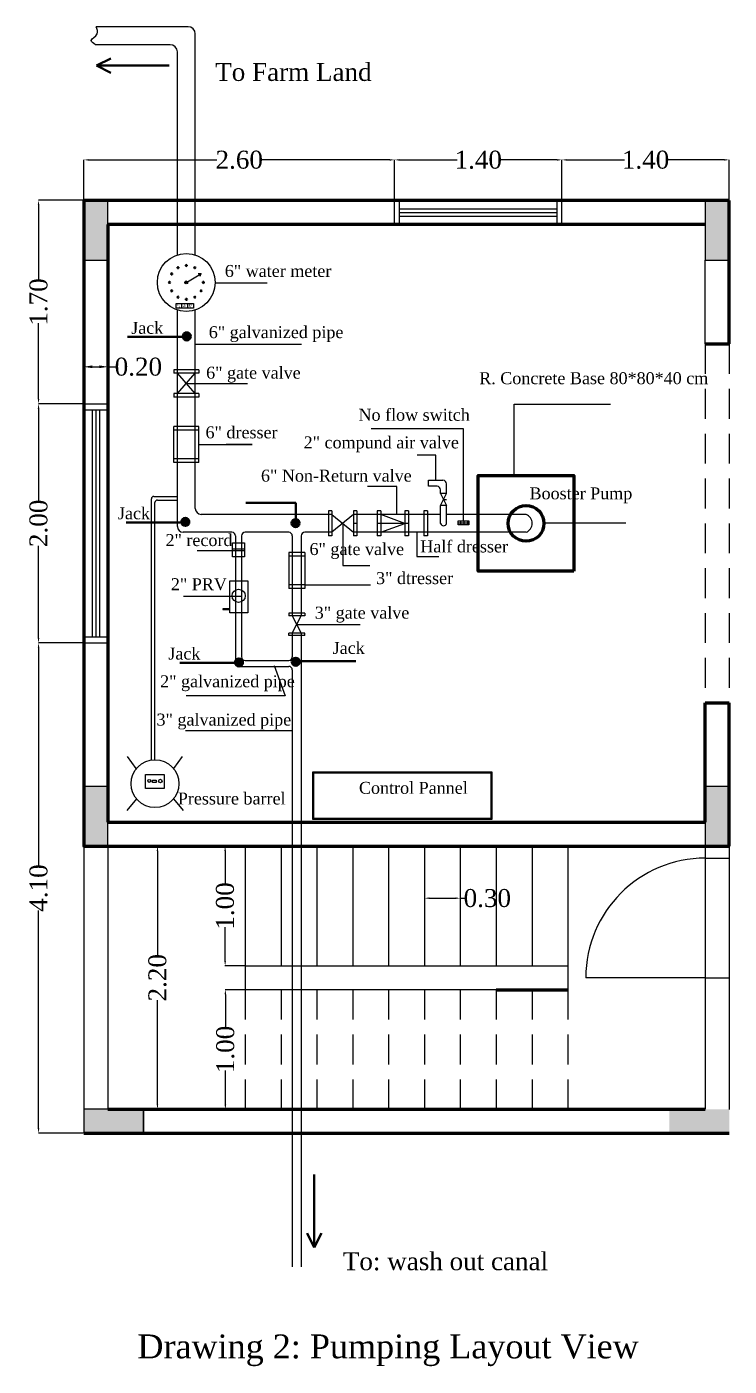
# Model space of a CAD drawing. Extents: x 159757 to 319554, y 183473 to 366995.
# Drawn here: x 159761.85 to 159767.73, y 183472.74 to 183483.94 of the extents above; entities that cross this region are included whole.
import ezdxf

# ---------------------------------------------------------------- set-up
doc = ezdxf.new("R2010")
doc.units = 0
doc.header["$MEASUREMENT"] = 0
doc.header["$PDSIZE"] = 2
doc.linetypes.add('HIDDEN', pattern=[0.375, 0.25, -0.125])
doc.layers.add('DIM6', color=180, linetype='Continuous')
doc.layers.add('LINE-NUSS', color=255, linetype='Continuous', lineweight=70)
doc.styles.add('ATT', font='TXT')
doc.styles.get("Standard").update_dxf_attribs({"font": 'times.ttf', "height": 0.15})
doc.styles.add('style13', font='times.ttf', dxfattribs={"height": 0.06})
doc.dimstyles.new('Copy of dss', dxfattribs={"dimtxt": 0.18, "dimasz": 0.07, "dimexe": 0.18, "dimexo": 0.0625, "dimgap": 0.09, "dimtad": 0, "dimtoh": 1, "dimrnd": 0.05, "dimzin": 0, "dimdsep": 46, "dimtxsty": 'ATT', "dimcen": 0.09, "dimse1": 1, "dimse2": 1, "dimclrd": 8, "dimclrt": 2, "dimadec": 0, "dimazin": 0, "dimtfac": 1, "dimtofl": 0, "dimtmove": 0, "dimatfit": 3, "dimfxl": 0.18, "dimtolj": 1, "dimtzin": 0, "dimarcsym": 0})

# ---------------------------------------------------------------- blocks, each defined once
blk = doc.blocks.new('*D76')
at = {"layer": 'DEFPOINTS', "color": 0, "linetype": 'Continuous', "transparency": 16777216}
for p in [(159762.329, 183481.145), (159762.529, 183481.145), (159762.529, 183481.099)]:
    blk.add_point(p, dxfattribs=at)
at = {"layer": 'DIM6', "color": 0, "linetype": 'Continuous', "lineweight": -2, "transparency": 16777216}
for p, q in [((159762.329, 183481.143), (159762.329, 183481.098)), ((159762.529, 183481.143), (159762.529, 183481.098))]:
    blk.add_line(p, q, dxfattribs=at)
at = {"layer": 'DIM6', "color": 7, "linetype": 'Continuous', "lineweight": -2, "transparency": 16777216}
for p, q in [((159762.399, 183481.099), (159762.459, 183481.099)), ((159762.529, 183481.099), (159762.599, 183481.099))]:
    blk.add_line(p, q, dxfattribs=at)
at = {"layer": 'DIM6', "color": 7, "linetype": 'Continuous', "transparency": 16777216}
for points in [[(159762.399, 183481.111), (159762.399, 183481.088), (159762.329, 183481.099)], [(159762.459, 183481.111), (159762.459, 183481.088), (159762.529, 183481.099)]]:
    blk.add_solid(points, dxfattribs=at)
at = {"layer": 'DIM6', "color": 7, "linetype": 'Continuous', "transparency": 16777216, "insert": (159762.785, 183481.099), "char_height": 0.15, "attachment_point": 5}
blk.add_mtext('\\A1;0.20', dxfattribs=at)
blk = doc.blocks.new('*D112')
at = {"layer": 'DEFPOINTS', "color": 0, "linetype": 'Continuous', "transparency": 16777216}
for p in [(159765.179, 183476.655), (159765.479, 183476.655), (159765.479, 183476.655)]:
    blk.add_point(p, dxfattribs=at)
at = {"layer": 'DIM6', "color": 0, "linetype": 'Continuous', "lineweight": -2, "transparency": 16777216}
for p, q in [((159765.179, 183476.657), (159765.179, 183476.657)), ((159765.479, 183476.657), (159765.479, 183476.657))]:
    blk.add_line(p, q, dxfattribs=at)
at = {"layer": 'DIM6', "color": 7, "linetype": 'Continuous', "lineweight": -2, "transparency": 16777216}
for p, q in [((159765.219, 183476.655), (159765.439, 183476.655)), ((159765.479, 183476.655), (159765.519, 183476.655))]:
    blk.add_line(p, q, dxfattribs=at)
at = {"layer": 'DIM6', "color": 7, "linetype": 'Continuous', "transparency": 16777216}
for points in [[(159765.219, 183476.662), (159765.219, 183476.649), (159765.179, 183476.655)], [(159765.439, 183476.662), (159765.439, 183476.649), (159765.479, 183476.655)]]:
    blk.add_solid(points, dxfattribs=at)
at = {"layer": 'DIM6', "color": 7, "linetype": 'Continuous', "transparency": 16777216, "insert": (159765.705, 183476.655), "char_height": 0.15, "attachment_point": 5}
blk.add_mtext('\\A1;0.30', dxfattribs=at)
blk = doc.blocks.new('*D113')
at = {"layer": 'DEFPOINTS', "color": 0, "linetype": 'Continuous', "transparency": 16777216}
for p in [(159763.511, 183477.09), (159763.679, 183477.09), (159763.679, 183476.09)]:
    blk.add_point(p, dxfattribs=at)
at = {"layer": 'DIM6', "color": 0, "linetype": 'Continuous', "lineweight": -2, "transparency": 16777216}
for p, q in [((159763.677, 183477.09), (159763.509, 183477.09)), ((159763.677, 183476.09), (159763.509, 183476.09))]:
    blk.add_line(p, q, dxfattribs=at)
at = {"layer": 'DIM6', "color": 7, "linetype": 'Continuous', "lineweight": -2, "transparency": 16777216}
for p, q in [((159763.511, 183477.05), (159763.511, 183476.766)), ((159763.511, 183476.13), (159763.511, 183476.413))]:
    blk.add_line(p, q, dxfattribs=at)
at = {"layer": 'DIM6', "color": 7, "linetype": 'Continuous', "transparency": 16777216}
for points in [[(159763.504, 183477.05), (159763.518, 183477.05), (159763.511, 183477.09)], [(159763.504, 183476.13), (159763.518, 183476.13), (159763.511, 183476.09)]]:
    blk.add_solid(points, dxfattribs=at)
at = {"layer": 'DIM6', "color": 7, "linetype": 'Continuous', "transparency": 16777216, "insert": (159763.511, 183476.59), "char_height": 0.15, "attachment_point": 5, "rotation": 90}
blk.add_mtext('\\A1;1.00', dxfattribs=at)
blk = doc.blocks.new('*D114')
at = {"layer": 'DEFPOINTS', "color": 0, "linetype": 'Continuous', "transparency": 16777216}
for p in [(159762.842, 183477.09), (159762.842, 183474.89), (159762.945, 183474.89)]:
    blk.add_point(p, dxfattribs=at)
at = {"layer": 'DIM6', "color": 0, "linetype": 'Continuous', "lineweight": -2, "transparency": 16777216}
for p, q in [((159762.844, 183477.09), (159762.946, 183477.09)), ((159762.844, 183474.89), (159762.946, 183474.89))]:
    blk.add_line(p, q, dxfattribs=at)
at = {"layer": 'DIM6', "color": 7, "linetype": 'Continuous', "lineweight": -2, "transparency": 16777216}
for p, q in [((159762.945, 183477.05), (159762.945, 183476.177)), ((159762.945, 183474.93), (159762.945, 183475.802))]:
    blk.add_line(p, q, dxfattribs=at)
at = {"layer": 'DIM6', "color": 7, "linetype": 'Continuous', "transparency": 16777216}
for points in [[(159762.938, 183477.05), (159762.951, 183477.05), (159762.945, 183477.09)], [(159762.938, 183474.93), (159762.951, 183474.93), (159762.945, 183474.89)]]:
    blk.add_solid(points, dxfattribs=at)
at = {"layer": 'DIM6', "color": 7, "linetype": 'Continuous', "transparency": 16777216, "insert": (159762.945, 183475.99), "char_height": 0.15, "attachment_point": 5, "rotation": 90}
blk.add_mtext('\\A1;2.20', dxfattribs=at)
blk = doc.blocks.new('*D115')
at = {"layer": 'DEFPOINTS', "color": 0, "linetype": 'Continuous', "transparency": 16777216}
for p in [(159763.513, 183475.89), (159763.679, 183475.89), (159763.679, 183474.89)]:
    blk.add_point(p, dxfattribs=at)
at = {"layer": 'DIM6', "color": 0, "linetype": 'Continuous', "lineweight": -2, "transparency": 16777216}
for p, q in [((159763.677, 183475.89), (159763.511, 183475.89)), ((159763.677, 183474.89), (159763.511, 183474.89))]:
    blk.add_line(p, q, dxfattribs=at)
at = {"layer": 'DIM6', "color": 7, "linetype": 'Continuous', "lineweight": -2, "transparency": 16777216}
for p, q in [((159763.513, 183475.85), (159763.513, 183475.566)), ((159763.513, 183474.93), (159763.513, 183475.213))]:
    blk.add_line(p, q, dxfattribs=at)
at = {"layer": 'DIM6', "color": 7, "linetype": 'Continuous', "transparency": 16777216}
for points in [[(159763.506, 183475.85), (159763.52, 183475.85), (159763.513, 183475.89)], [(159763.506, 183474.93), (159763.52, 183474.93), (159763.513, 183474.89)]]:
    blk.add_solid(points, dxfattribs=at)
at = {"layer": 'DIM6', "color": 7, "linetype": 'Continuous', "transparency": 16777216, "insert": (159763.513, 183475.39), "char_height": 0.15, "attachment_point": 5, "rotation": 90}
blk.add_mtext('\\A1;1.00', dxfattribs=at)
blk = doc.blocks.new('*D143')
at = {"layer": 'DEFPOINTS', "color": 0, "linetype": 'Continuous', "transparency": 16777216}
for p in [(159762.329, 183482.492), (159761.95, 183480.79), (159762.329, 183480.79)]:
    blk.add_point(p, dxfattribs=at)
at = {"layer": 'DIM6', "color": 0, "linetype": 'Continuous', "lineweight": -2, "transparency": 16777216}
for p, q in [((159762.327, 183482.492), (159761.948, 183482.492)), ((159762.327, 183480.79), (159761.948, 183480.79))]:
    blk.add_line(p, q, dxfattribs=at)
at = {"layer": 'DIM6', "color": 7, "linetype": 'Continuous', "lineweight": -2, "transparency": 16777216}
for p, q in [((159761.95, 183482.452), (159761.95, 183481.817)), ((159761.95, 183480.83), (159761.95, 183481.464))]:
    blk.add_line(p, q, dxfattribs=at)
at = {"layer": 'DIM6', "color": 7, "linetype": 'Continuous', "transparency": 16777216}
for points in [[(159761.943, 183482.452), (159761.956, 183482.452), (159761.95, 183482.492)], [(159761.943, 183480.83), (159761.956, 183480.83), (159761.95, 183480.79)]]:
    blk.add_solid(points, dxfattribs=at)
at = {"layer": 'DIM6', "color": 7, "linetype": 'Continuous', "transparency": 16777216, "insert": (159761.95, 183481.641), "char_height": 0.15, "attachment_point": 5, "rotation": 90}
blk.add_mtext('\\A1;1.70', dxfattribs=at)
blk = doc.blocks.new('*D144')
at = {"layer": 'DEFPOINTS', "color": 0, "linetype": 'Continuous', "transparency": 16777216}
for p in [(159762.327, 183480.79), (159761.95, 183478.79), (159762.327, 183478.79)]:
    blk.add_point(p, dxfattribs=at)
at = {"layer": 'DIM6', "color": 0, "linetype": 'Continuous', "lineweight": -2, "transparency": 16777216}
for p, q in [((159762.325, 183480.79), (159761.948, 183480.79)), ((159762.325, 183478.79), (159761.948, 183478.79))]:
    blk.add_line(p, q, dxfattribs=at)
at = {"layer": 'DIM6', "color": 7, "linetype": 'Continuous', "lineweight": -2, "transparency": 16777216}
for p, q in [((159761.95, 183480.75), (159761.95, 183479.977)), ((159761.95, 183478.83), (159761.95, 183479.602))]:
    blk.add_line(p, q, dxfattribs=at)
at = {"layer": 'DIM6', "color": 7, "linetype": 'Continuous', "transparency": 16777216}
for points in [[(159761.943, 183480.75), (159761.956, 183480.75), (159761.95, 183480.79)], [(159761.943, 183478.83), (159761.956, 183478.83), (159761.95, 183478.79)]]:
    blk.add_solid(points, dxfattribs=at)
at = {"layer": 'DIM6', "color": 7, "linetype": 'Continuous', "transparency": 16777216, "insert": (159761.95, 183479.79), "char_height": 0.15, "attachment_point": 5, "rotation": 90}
blk.add_mtext('\\A1;2.00', dxfattribs=at)
blk = doc.blocks.new('*D145')
at = {"layer": 'DEFPOINTS', "color": 0, "linetype": 'Continuous', "transparency": 16777216}
for p in [(159762.325, 183478.79), (159761.95, 183474.69), (159762.325, 183474.69)]:
    blk.add_point(p, dxfattribs=at)
at = {"layer": 'DIM6', "color": 0, "linetype": 'Continuous', "lineweight": -2, "transparency": 16777216}
for p, q in [((159762.323, 183478.79), (159761.948, 183478.79)), ((159762.323, 183474.69), (159761.948, 183474.69))]:
    blk.add_line(p, q, dxfattribs=at)
at = {"layer": 'DIM6', "color": 7, "linetype": 'Continuous', "lineweight": -2, "transparency": 16777216}
for p, q in [((159761.95, 183478.75), (159761.95, 183476.928)), ((159761.95, 183474.73), (159761.95, 183476.551))]:
    blk.add_line(p, q, dxfattribs=at)
at = {"layer": 'DIM6', "color": 7, "linetype": 'Continuous', "transparency": 16777216}
for points in [[(159761.943, 183478.75), (159761.956, 183478.75), (159761.95, 183478.79)], [(159761.943, 183474.73), (159761.956, 183474.73), (159761.95, 183474.69)]]:
    blk.add_solid(points, dxfattribs=at)
at = {"layer": 'DIM6', "color": 7, "linetype": 'Continuous', "transparency": 16777216, "insert": (159761.95, 183476.74), "char_height": 0.15, "attachment_point": 5, "rotation": 90}
blk.add_mtext('\\A1;4.10', dxfattribs=at)
blk = doc.blocks.new('*D146')
at = {"layer": 'DEFPOINTS', "color": 0, "linetype": 'Continuous', "transparency": 16777216}
for p in [(159766.329, 183482.83), (159766.329, 183482.49), (159767.729, 183482.49)]:
    blk.add_point(p, dxfattribs=at)
at = {"layer": 'DIM6', "color": 0, "linetype": 'Continuous', "lineweight": -2, "transparency": 16777216}
for p, q in [((159766.329, 183482.492), (159766.329, 183482.831)), ((159767.729, 183482.492), (159767.729, 183482.831))]:
    blk.add_line(p, q, dxfattribs=at)
at = {"layer": 'DIM6', "color": 7, "linetype": 'Continuous', "lineweight": -2, "transparency": 16777216}
for p, q in [((159766.369, 183482.83), (159766.852, 183482.83)), ((159767.689, 183482.83), (159767.206, 183482.83))]:
    blk.add_line(p, q, dxfattribs=at)
at = {"layer": 'DIM6', "color": 7, "linetype": 'Continuous', "transparency": 16777216}
for points in [[(159766.369, 183482.836), (159766.369, 183482.823), (159766.329, 183482.83)], [(159767.689, 183482.836), (159767.689, 183482.823), (159767.729, 183482.83)]]:
    blk.add_solid(points, dxfattribs=at)
at = {"layer": 'DIM6', "color": 7, "linetype": 'Continuous', "transparency": 16777216, "insert": (159767.029, 183482.83), "char_height": 0.15, "attachment_point": 5}
blk.add_mtext('\\A1;1.40', dxfattribs=at)
blk = doc.blocks.new('*D147')
at = {"layer": 'DEFPOINTS', "color": 0, "linetype": 'Continuous', "transparency": 16777216}
for p in [(159764.929, 183482.83), (159764.929, 183482.492), (159766.329, 183482.492)]:
    blk.add_point(p, dxfattribs=at)
at = {"layer": 'DIM6', "color": 0, "linetype": 'Continuous', "lineweight": -2, "transparency": 16777216}
for p, q in [((159764.929, 183482.494), (159764.929, 183482.831)), ((159766.329, 183482.494), (159766.329, 183482.831))]:
    blk.add_line(p, q, dxfattribs=at)
at = {"layer": 'DIM6', "color": 7, "linetype": 'Continuous', "lineweight": -2, "transparency": 16777216}
for p, q in [((159764.969, 183482.83), (159765.452, 183482.83)), ((159766.289, 183482.83), (159765.806, 183482.83))]:
    blk.add_line(p, q, dxfattribs=at)
at = {"layer": 'DIM6', "color": 7, "linetype": 'Continuous', "transparency": 16777216}
for points in [[(159764.969, 183482.836), (159764.969, 183482.823), (159764.929, 183482.83)], [(159766.289, 183482.836), (159766.289, 183482.823), (159766.329, 183482.83)]]:
    blk.add_solid(points, dxfattribs=at)
at = {"layer": 'DIM6', "color": 7, "linetype": 'Continuous', "transparency": 16777216, "insert": (159765.629, 183482.83), "char_height": 0.15, "attachment_point": 5}
blk.add_mtext('\\A1;1.40', dxfattribs=at)
blk = doc.blocks.new('*D148')
at = {"layer": 'DEFPOINTS', "color": 0, "linetype": 'Continuous', "transparency": 16777216}
for p in [(159762.329, 183482.83), (159764.929, 183482.494), (159762.329, 183482.49)]:
    blk.add_point(p, dxfattribs=at)
at = {"layer": 'DIM6', "color": 0, "linetype": 'Continuous', "lineweight": -2, "transparency": 16777216}
for p, q in [((159762.329, 183482.492), (159762.329, 183482.831)), ((159764.929, 183482.496), (159764.929, 183482.831))]:
    blk.add_line(p, q, dxfattribs=at)
at = {"layer": 'DIM6', "color": 7, "linetype": 'Continuous', "lineweight": -2, "transparency": 16777216}
for p, q in [((159762.369, 183482.83), (159763.442, 183482.83)), ((159764.889, 183482.83), (159763.817, 183482.83))]:
    blk.add_line(p, q, dxfattribs=at)
at = {"layer": 'DIM6', "color": 7, "linetype": 'Continuous', "transparency": 16777216}
for points in [[(159762.369, 183482.836), (159762.369, 183482.823), (159762.329, 183482.83)], [(159764.889, 183482.836), (159764.889, 183482.823), (159764.929, 183482.83)]]:
    blk.add_solid(points, dxfattribs=at)
at = {"layer": 'DIM6', "color": 7, "linetype": 'Continuous', "transparency": 16777216, "insert": (159763.629, 183482.83), "char_height": 0.15, "attachment_point": 5}
blk.add_mtext('\\A1;2.60', dxfattribs=at)

msp = doc.modelspace()

# ---------------------------------------------------------------- hatches: boundary and pattern name
at = {"layer": 'DIM6', "linetype": 'Continuous'}
h = msp.add_hatch(color=7, dxfattribs=at)
h.dxf.hatch_style = 1
h.paths.add_polyline_path([(159767.729, 183482.49), (159767.529, 183482.49), (159767.529, 183481.99), (159767.729, 183481.99)])
h.paths.add_polyline_path([(159762.529, 183482.49), (159762.329, 183482.49), (159762.329, 183481.99), (159762.529, 183481.99)])
h.paths.add_polyline_path([(159767.729, 183477.59), (159767.529, 183477.59), (159767.529, 183477.09), (159767.729, 183477.09)])
h.paths.add_polyline_path([(159762.529, 183477.59), (159762.329, 183477.59), (159762.329, 183477.09), (159762.529, 183477.09)])
h = msp.add_hatch(color=7, dxfattribs=at)
h.dxf.hatch_style = 1
h.paths.add_polyline_path([(159762.529, 183482.49), (159762.329, 183482.49), (159762.329, 183481.99), (159762.529, 183481.99)])
h.paths.add_polyline_path([(159762.529, 183477.59), (159762.329, 183477.59), (159762.329, 183477.09), (159762.529, 183477.09)])
h.paths.add_polyline_path([(159762.829, 183474.89), (159762.329, 183474.89), (159762.329, 183474.69), (159762.829, 183474.69)])
h.paths.add_polyline_path([(159767.729, 183474.89), (159767.229, 183474.89), (159767.229, 183474.69), (159767.729, 183474.69)])
h.paths.add_polyline_path([(159767.729, 183477.59), (159767.529, 183477.59), (159767.529, 183477.09), (159767.729, 183477.09)])
h.paths.add_polyline_path([(159767.729, 183482.49), (159767.529, 183482.49), (159767.529, 183481.99), (159767.729, 183481.99)])
at = {"layer": 'DIM6', "linetype": 'Continuous', "lineweight": 50}
h = msp.add_hatch(color=7, dxfattribs=at)
edge = h.paths.add_edge_path()
edge.add_arc((159763.258, 183481.928), 0.005, 0, 360)
edge = h.paths.add_edge_path()
edge.add_arc((159763.116, 183481.928), 0.005, 0, 360)
edge = h.paths.add_edge_path()
edge.add_arc((159763.186, 183481.947), 0.005, 0, 360)
edge = h.paths.add_edge_path()
edge.add_arc((159763.329, 183481.805), 0.005, 0, 360)
edge = h.paths.add_edge_path()
edge.add_arc((159763.31, 183481.734), 0.005, 0, 360)
edge = h.paths.add_edge_path()
edge.add_arc((159763.258, 183481.682), 0.005, 0, 360)
edge = h.paths.add_edge_path()
edge.add_arc((159763.187, 183481.663), 0.005, 0, 360)
edge = h.paths.add_edge_path()
edge.add_arc((159763.064, 183481.734), 0.005, 0, 360)
edge = h.paths.add_edge_path()
edge.add_arc((159763.045, 183481.805), 0.005, 0, 360)
edge = h.paths.add_edge_path()
edge.add_arc((159763.064, 183481.876), 0.005, 0, 360)
edge = h.paths.add_edge_path()
edge.add_arc((159763.116, 183481.682), 0.005, 0, 360)
at = {"layer": 'DIM6', "linetype": 'Continuous'}
h = msp.add_hatch(color=7, dxfattribs=at)
edge = h.paths.add_edge_path()
edge.add_arc((159763.186, 183481.805), 0.0119, 0, 360)
at = {"layer": 'DIM6', "linetype": 'Continuous', "lineweight": 50}
h = msp.add_hatch(color=7, dxfattribs=at)
edge = h.paths.add_edge_path()
edge.add_arc((159763.19, 183481.354), 0.0334, 0, 360)
h = msp.add_hatch(color=7, dxfattribs=at)
edge = h.paths.add_edge_path()
edge.add_arc((159763.178, 183479.802), 0.0334, 0, 360)
h = msp.add_hatch(color=7, dxfattribs=at)
edge = h.paths.add_edge_path()
edge.add_arc((159764.101, 183479.792), 0.0334, 0, 360)
at = {"layer": 'DIM6', "linetype": 'Continuous'}
h = msp.add_hatch(dxfattribs=at)
h.set_pattern_fill('INSUL', scale=0.08, angle=90, style=0)
h.set_pattern_definition([(90, (-23720.217836, 23710.24744), (0.03, 2e-18), []), (90, (-23720.207836, 23710.24744), (0.03, 2e-18), [0.01, -0.01]), (90, (-23720.197836, 23710.24744), (0.03, 2e-18), [0.01, -0.01])])
h.paths.add_polyline_path([(159765.461, 183479.779), (159765.461, 183479.812), (159765.549, 183479.812), (159765.549, 183479.779)])
at = {"layer": 'DIM6', "linetype": 'Continuous', "lineweight": 50}
h = msp.add_hatch(color=7, dxfattribs=at)
edge = h.paths.add_edge_path()
edge.add_arc((159763.627, 183478.627), 0.0334, 0, 360)
h = msp.add_hatch(color=7, dxfattribs=at)
edge = h.paths.add_edge_path()
edge.add_arc((159764.102, 183478.632), 0.0334, 0, 360)

# ---------------------------------------------------------------- linework, layer by layer
at = {"layer": 'DIM6', "color": 7, "linetype": 'Continuous'}
for p, q in [((159763.201, 183483.943), (159762.431, 183483.943)), ((159763.261, 183482.035), (159763.261, 183483.883)), ((159763.051, 183483.793), (159762.425, 183483.793)), ((159763.111, 183482.035), (159763.111, 183483.733)), ((159764.929, 183482.29), (159764.929, 183482.49)), ((159764.969, 183482.29), (159764.969, 183482.49)), ((159764.969, 183482.42), (159766.289, 183482.42)), ((159764.969, 183482.39), (159766.289, 183482.39)), ((159766.289, 183482.29), (159766.289, 183482.49)), ((159766.329, 183482.29), (159766.329, 183482.49)), ((159767.729, 183482.49), (159766.329, 183482.49)), ((159764.969, 183482.36), (159766.289, 183482.36)), ((159767.529, 183481.29), (159767.529, 183481.99)), ((159763.197, 183481.809), (159763.308, 183481.876)), ((159763.308, 183481.876), (159763.285, 183481.876)), ((159763.308, 183481.876), (159763.298, 183481.855)), ((159763.427, 183481.802), (159763.863, 183481.802)), ((159763.1, 183481.59), (159763.1, 183481.63)), ((159763.1, 183481.63), (159763.246, 183481.63)), ((159763.146, 183481.63), (159763.146, 183481.59)), ((159763.196, 183481.63), (159763.196, 183481.59)), ((159763.246, 183481.63), (159763.246, 183481.59)), ((159763.246, 183481.59), (159763.1, 183481.59)), ((159763.111, 183479.765), (159763.111, 183481.575)), ((159763.261, 183479.915), (159763.261, 183481.575)), ((159764.151, 183481.286), (159763.257, 183481.286)), ((159763.081, 183481.075), (159763.081, 183481.045)), ((159763.291, 183481.075), (159763.081, 183481.075)), ((159763.291, 183481.045), (159763.081, 183481.045)), ((159763.261, 183480.875), (159763.111, 183481.045)), ((159763.111, 183480.875), (159763.261, 183481.045)), ((159763.291, 183481.075), (159763.291, 183481.045)), ((159763.186, 183480.96), (159763.698, 183480.96)), ((159763.291, 183480.875), (159763.081, 183480.875)), ((159763.081, 183480.875), (159763.081, 183480.845)), ((159763.291, 183480.845), (159763.081, 183480.845)), ((159763.291, 183480.875), (159763.291, 183480.845)), ((159762.329, 183480.79), (159762.529, 183480.79)), ((159762.329, 183480.74), (159762.529, 183480.74)), ((159762.399, 183480.74), (159762.399, 183478.84)), ((159762.429, 183480.74), (159762.429, 183478.84)), ((159762.459, 183480.74), (159762.459, 183478.84)), ((159765.929, 183480.19), (159765.929, 183480.788)), ((159765.929, 183480.788), (159766.737, 183480.788)), ((159763.291, 183480.6), (159763.081, 183480.6)), ((159763.081, 183480.3), (159763.081, 183480.6)), ((159763.291, 183480.3), (159763.291, 183480.6)), ((159763.291, 183480.57), (159763.081, 183480.57)), ((159765.505, 183480.58), (159764.733, 183480.58)), ((159765.505, 183479.812), (159765.505, 183480.58)), ((159763.291, 183480.45), (159763.738, 183480.45)), ((159763.738, 183480.45), (159763.519, 183480.45)), ((159763.291, 183480.33), (159763.081, 183480.33)), ((159763.291, 183480.3), (159763.081, 183480.3)), ((159765.274, 183480.361), (159765.118, 183480.361)), ((159765.274, 183480.15), (159765.274, 183480.361)), ((159765.214, 183480.1), (159765.214, 183480.15)), ((159765.214, 183480.15), (159765.334, 183480.15)), ((159764.949, 183480.099), (159764.703, 183480.099)), ((159764.949, 183479.865), (159764.949, 183480.099)), ((159765.284, 183480.1), (159765.214, 183480.1)), ((159765.314, 183480.04), (159765.314, 183480.07)), ((159765.364, 183480.04), (159765.314, 183480.04)), ((159765.314, 183480.04), (159765.364, 183479.94)), ((159765.314, 183479.94), (159765.364, 183480.04)), ((159765.364, 183480.04), (159765.364, 183480.12)), ((159762.894, 183477.811), (159762.894, 183479.995)), ((159762.914, 183480.015), (159763.111, 183480.015)), ((159762.924, 183477.813), (159762.924, 183479.965)), ((159762.944, 183479.985), (159763.111, 183479.985)), ((159765.314, 183479.79), (159765.314, 183479.94)), ((159765.364, 183479.94), (159765.314, 183479.94)), ((159765.364, 183479.94), (159765.314, 183479.94)), ((159765.339, 183479.99), (159765.364, 183479.99)), ((159765.364, 183479.99), (159765.364, 183479.99)), ((159765.364, 183479.79), (159765.364, 183479.94)), ((159764.405, 183479.865), (159763.311, 183479.865)), ((159764.375, 183479.895), (159764.375, 183479.685)), ((159764.405, 183479.895), (159764.375, 183479.895)), ((159764.405, 183479.895), (159764.405, 183479.685)), ((159764.405, 183479.865), (159764.584, 183479.715)), ((159764.584, 183479.865), (159764.405, 183479.715)), ((159764.614, 183479.895), (159764.584, 183479.895)), ((159764.584, 183479.895), (159764.584, 183479.685)), ((159765.314, 183479.865), (159764.584, 183479.865)), ((159764.614, 183479.895), (159764.614, 183479.685)), ((159764.814, 183479.895), (159764.784, 183479.895)), ((159764.784, 183479.895), (159764.784, 183479.685)), ((159764.814, 183479.895), (159764.814, 183479.685)), ((159765.014, 183479.79), (159764.814, 183479.865)), ((159765.014, 183479.895), (159765.014, 183479.685)), ((159765.044, 183479.895), (159765.014, 183479.895)), ((159765.044, 183479.895), (159765.044, 183479.685)), ((159765.174, 183479.895), (159765.174, 183479.685)), ((159765.204, 183479.895), (159765.174, 183479.895)), ((159765.204, 183479.895), (159765.204, 183479.685)), ((159766.029, 183479.865), (159765.364, 183479.865)), ((159763.568, 183479.715), (159763.161, 183479.715)), ((159764.043, 183479.715), (159763.678, 183479.715)), ((159764.405, 183479.715), (159764.178, 183479.715)), ((159764.495, 183479.79), (159764.495, 183479.438)), ((159764.614, 183479.79), (159764.584, 183479.79)), ((159766.029, 183479.715), (159764.584, 183479.715)), ((159765.044, 183479.79), (159764.784, 183479.79)), ((159764.814, 183479.715), (159765.014, 183479.79)), ((159765.115, 183479.715), (159765.115, 183479.512)), ((159766.179, 183479.795), (159766.863, 183479.795)), ((159763.573, 183479.51), (159763.573, 183479.626)), ((159763.573, 183479.626), (159763.673, 183479.626)), ((159763.598, 183479.685), (159763.598, 183478.624)), ((159763.648, 183479.685), (159763.648, 183478.674)), ((159763.673, 183479.626), (159763.673, 183479.51)), ((159764.073, 183479.685), (159764.073, 183479.018)), ((159764.148, 183479.685), (159764.148, 183479.018)), ((159764.405, 183479.685), (159764.375, 183479.685)), ((159764.614, 183479.685), (159764.584, 183479.685)), ((159764.814, 183479.685), (159764.784, 183479.685)), ((159765.044, 183479.685), (159765.014, 183479.685)), ((159765.204, 183479.685), (159765.174, 183479.685)), ((159763.573, 183479.56), (159763.277, 183479.56)), ((159763.573, 183479.576), (159763.673, 183479.576)), ((159763.673, 183479.56), (159763.573, 183479.56)), ((159763.673, 183479.51), (159763.573, 183479.51)), ((159764.043, 183479.546), (159764.043, 183479.246)), ((159764.178, 183479.546), (159764.043, 183479.546)), ((159764.178, 183479.516), (159764.043, 183479.516)), ((159764.178, 183479.546), (159764.178, 183479.246)), ((159765.115, 183479.512), (159765.298, 183479.512)), ((159764.495, 183479.438), (159764.721, 183479.438)), ((159764.178, 183479.276), (159764.043, 183479.276)), ((159764.178, 183479.246), (159764.043, 183479.246)), ((159764.178, 183479.276), (159764.728, 183479.276)), ((159763.648, 183479.179), (159763.162, 183479.179)), ((159764.178, 183479.038), (159764.043, 183479.038)), ((159764.043, 183479.038), (159764.043, 183479.018)), ((159764.178, 183479.038), (159764.178, 183479.018)), ((159764.178, 183479.018), (159764.043, 183479.018)), ((159764.073, 183479.018), (159764.148, 183478.872)), ((159764.073, 183478.872), (159764.148, 183479.018)), ((159764.11, 183478.945), (159764.642, 183478.945)), ((159762.329, 183478.84), (159762.529, 183478.84)), ((159764.178, 183478.872), (159764.043, 183478.872)), ((159764.043, 183478.852), (159764.043, 183478.872)), ((159764.178, 183478.852), (159764.043, 183478.852)), ((159764.073, 183478.872), (159764.073, 183478.674)), ((159764.148, 183478.872), (159764.148, 183473.571)), ((159764.178, 183478.852), (159764.178, 183478.872)), ((159762.329, 183478.79), (159762.529, 183478.79)), ((159763.628, 183478.594), (159764.043, 183478.594)), ((159763.678, 183478.644), (159764.043, 183478.644)), ((159763.922, 183478.6), (159764.012, 183478.348)), ((159764.073, 183478.564), (159764.073, 183473.571)), ((159764.012, 183478.348), (159763.186, 183478.348)), ((159764.073, 183478.056), (159763.179, 183478.056)), ((159762.766, 183477.741), (159762.693, 183477.839)), ((159763.082, 183477.741), (159763.155, 183477.839)), ((159762.77, 183477.487), (159762.689, 183477.389)), ((159763.078, 183477.487), (159763.159, 183477.389)), ((159762.329, 183477.09), (159762.329, 183474.69)), ((159762.529, 183477.09), (159762.529, 183474.89)), ((159763.679, 183477.09), (159763.679, 183476.09)), ((159763.979, 183477.09), (159763.979, 183476.09)), ((159764.279, 183477.09), (159764.279, 183476.09)), ((159764.579, 183477.09), (159764.579, 183476.09)), ((159764.879, 183477.09), (159764.879, 183476.09)), ((159765.179, 183477.09), (159765.179, 183476.09)), ((159765.479, 183477.09), (159765.479, 183476.09)), ((159765.779, 183477.09), (159765.779, 183476.09)), ((159766.079, 183477.09), (159766.079, 183476.09)), ((159766.379, 183477.09), (159766.379, 183476.09)), ((159767.529, 183477.09), (159767.529, 183474.89)), ((159767.729, 183477.09), (159767.729, 183474.888)), ((159767.529, 183476.99), (159767.729, 183476.99)), ((159763.677, 183476.09), (159766.379, 183476.09)), ((159763.679, 183476.09), (159763.679, 183475.89)), ((159766.379, 183476.09), (159766.379, 183475.89)), ((159765.779, 183475.89), (159763.679, 183475.89)), ((159767.529, 183475.99), (159766.529, 183475.99)), ((159767.529, 183475.99), (159767.729, 183475.99)), ((159762.529, 183474.89), (159762.329, 183474.89)), ((159762.829, 183474.89), (159762.829, 183474.69))]:
    msp.add_line(p, q, dxfattribs=at)
at = {"layer": 'DIM6', "color": 7, "linetype": 'Continuous', "lineweight": 50}
for p, q in [((159762.435, 183483.618), (159762.555, 183483.678)), ((159763.044, 183483.618), (159762.435, 183483.618)), ((159762.435, 183483.618), (159762.555, 183483.558)), ((159763.186, 183481.349), (159762.695, 183481.349)), ((159764.103, 183479.963), (159763.683, 183479.963)), ((159764.103, 183479.794), (159764.103, 183479.963)), ((159763.174, 183479.798), (159762.682, 183479.798)), ((159763.622, 183478.623), (159763.131, 183478.623)), ((159764.114, 183478.637), (159764.604, 183478.637)), ((159764.257, 183474.344), (159764.257, 183473.734)), ((159764.257, 183473.734), (159764.197, 183473.855)), ((159764.257, 183473.734), (159764.318, 183473.855))]:
    msp.add_line(p, q, dxfattribs=at)
at = {"layer": 'DIM6', "color": 7, "linetype": 'HIDDEN'}
for p, q in [((159767.529, 183481.29), (159767.529, 183478.29)), ((159767.729, 183481.29), (159767.729, 183478.29)), ((159763.679, 183475.89), (159763.679, 183474.89)), ((159763.979, 183475.89), (159763.979, 183474.89)), ((159764.279, 183475.89), (159764.279, 183474.89)), ((159764.579, 183475.89), (159764.579, 183474.89)), ((159764.879, 183475.89), (159764.879, 183474.89)), ((159765.179, 183475.89), (159765.179, 183474.89)), ((159765.479, 183475.89), (159765.479, 183474.89)), ((159765.779, 183475.89), (159765.779, 183474.89)), ((159766.079, 183475.89), (159766.079, 183474.89)), ((159766.379, 183475.89), (159766.379, 183474.89))]:
    msp.add_line(p, q, dxfattribs=at)
at = {"layer": 'DIM6', "color": 7, "linetype": 'Continuous'}
for points in [[(159762.329, 183481.99), (159762.529, 183481.99), (159762.529, 183482.49), (159762.329, 183482.49)], [(159767.529, 183481.99), (159767.729, 183481.99), (159767.729, 183482.49), (159767.529, 183482.49)], [(159765.461, 183479.779), (159765.461, 183479.812), (159765.549, 183479.812), (159765.549, 183479.779)], [(159763.702, 183479.041), (159763.55, 183479.041), (159763.55, 183479.31), (159763.702, 183479.31)], [(159763.55, 183479.075), (159763.491, 183479.075), (159763.491, 183479.069), (159763.55, 183479.069)], [(159763.002, 183477.572), (159762.846, 183477.572), (159762.846, 183477.691), (159763.002, 183477.691)], [(159765.744, 183477.313), (159764.244, 183477.313), (159764.244, 183477.713), (159765.744, 183477.713)], [(159765.734, 183477.323), (159764.254, 183477.323), (159764.254, 183477.703), (159765.734, 183477.703)], [(159762.329, 183477.09), (159762.529, 183477.09), (159762.529, 183477.59), (159762.329, 183477.59)], [(159762.934, 183477.623), (159762.903, 183477.623), (159762.903, 183477.643), (159762.934, 183477.643)], [(159767.529, 183477.09), (159767.729, 183477.09), (159767.729, 183477.59), (159767.529, 183477.59)], [(159762.329, 183474.69), (159762.829, 183474.69), (159762.829, 183474.89), (159762.329, 183474.89)]]:
    msp.add_lwpolyline(points, close=True, dxfattribs=at)
for centre, radius in [((159763.186, 183481.805), 0.242), ((159763.186, 183481.805), 0.0119), ((159763.624, 183479.184), 0.0549), ((159762.924, 183477.613), 0.2), ((159762.876, 183477.636), 0.0126), ((159762.969, 183477.635), 0.0149)]:
    msp.add_circle(centre, radius, dxfattribs=at)
at = {"layer": 'DIM6', "color": 7, "linetype": 'Continuous', "lineweight": 50}
for centre, radius in [((159763.116, 183481.928), 0.005), ((159763.186, 183481.947), 0.005), ((159763.258, 183481.928), 0.005), ((159763.064, 183481.876), 0.005), ((159763.045, 183481.805), 0.005), ((159763.064, 183481.734), 0.005), ((159763.31, 183481.734), 0.005), ((159763.329, 183481.805), 0.005), ((159763.116, 183481.682), 0.005), ((159763.187, 183481.663), 0.005), ((159763.258, 183481.682), 0.005), ((159763.19, 183481.354), 0.0334), ((159763.178, 183479.802), 0.0334), ((159764.101, 183479.792), 0.0334), ((159763.627, 183478.627), 0.0334), ((159764.102, 183478.632), 0.0334)]:
    msp.add_circle(centre, radius, dxfattribs=at)
at = {"layer": 'DIM6', "color": 7, "linetype": 'Continuous'}
for centre, radius, start, end in [((159763.201, 183483.883), 0.06, 0, 90), ((159763.051, 183483.733), 0.06, 360, 90), ((159765.334, 183480.12), 0.03, 0, 90), ((159765.284, 183480.07), 0.03, 0, 90), ((159762.914, 183479.995), 0.02, 90, 180), ((159762.944, 183479.965), 0.02, 90, 180), ((159763.311, 183479.915), 0.05, 180, 270), ((159766, 183479.79), 0.0806, 291.4316, 68.5684), ((159763.161, 183479.765), 0.05, 180, 270), ((159763.568, 183479.685), 0.03, 0, 90), ((159763.678, 183479.685), 0.03, 90, 180), ((159764.043, 183479.685), 0.03, 0, 90), ((159764.178, 183479.685), 0.03, 90, 180), ((159765.339, 183479.796), 0.0259, 195.0718, 344.9282), ((159763.628, 183478.624), 0.03, 180, 270), ((159763.678, 183478.674), 0.03, 180, 270), ((159764.043, 183478.674), 0.03, 270, 0), ((159764.043, 183478.564), 0.03, 0, 90), ((159767.529, 183475.99), 1, 90, 180)]:
    msp.add_arc(centre, radius, start, end, dxfattribs=at)
msp.add_spline([(159762.425, 183483.793), (159762.391, 183483.828), (159762.44, 183483.884), (159762.431, 183483.943)], degree=3, dxfattribs=at)
for p in [(159763.186, 183481.947), (159763.063, 183481.876), (159763.064, 183481.876), (159763.115, 183481.928), (159763.116, 183481.928), (159763.257, 183481.928), (159763.258, 183481.928), (159763.308, 183481.876), (159763.044, 183481.805), (159763.045, 183481.805), (159763.063, 183481.734), (159763.064, 183481.734), (159763.308, 183481.734), (159763.31, 183481.734), (159763.327, 183481.805), (159763.329, 183481.805), (159763.115, 183481.682), (159763.116, 183481.682), (159763.186, 183481.663), (159763.187, 183481.663), (159763.257, 183481.682), (159763.258, 183481.682)]:
    msp.add_point(p, dxfattribs=at)
at = {"layer": 'LINE-NUSS', "color": 7, "linetype": 'Continuous'}
for p, q in [((159767.529, 183482.29), (159762.529, 183482.29)), ((159762.529, 183482.29), (159762.529, 183477.29)), ((159767.529, 183481.29), (159767.729, 183481.29)), ((159767.529, 183478.29), (159767.729, 183478.29)), ((159762.529, 183477.29), (159767.529, 183477.29)), ((159765.779, 183475.89), (159766.379, 183475.89)), ((159762.529, 183474.89), (159767.529, 183474.89)), ((159762.329, 183474.69), (159767.729, 183474.69))]:
    msp.add_line(p, q, dxfattribs=at)
for points in [[(159767.729, 183482.49), (159762.329, 183482.49), (159762.329, 183477.09), (159767.729, 183477.09)], [(159767.729, 183481.29), (159767.729, 183482.49)], [(159767.529, 183477.29), (159767.529, 183478.29)], [(159767.729, 183477.09), (159767.729, 183478.29)]]:
    msp.add_lwpolyline(points, dxfattribs=at)
msp.add_lwpolyline([(159766.429, 183479.39), (159765.629, 183479.39), (159765.629, 183480.19), (159766.429, 183480.19)], close=True, dxfattribs=at)
msp.add_circle((159766.029, 183479.79), 0.15, dxfattribs=at)

# ---------------------------------------------------------------- texts
at = {"layer": 'DIM6', "color": 7, "linetype": 'Continuous', "style": 'style13'}
for s, height, p in [('To Farm Land ', 0.15, (159763.428, 183483.49)), ('6" water meter', 0.1, (159763.508, 183481.851)), ('5', 0.03, (159763.11, 183481.594)), ('3', 0.03, (159763.157, 183481.6)), ('0', 0.03, (159763.207, 183481.598)), ('Jack', 0.1, (159762.725, 183481.375)), ('6" galvanized pipe', 0.1, (159763.374, 183481.339)), ('6" gate valve', 0.1, (159763.352, 183481)), ('R. Concrete Base 80*80*40 cm', 0.1, (159765.637, 183480.954)), ('No flow switch', 0.1, (159764.627, 183480.648)), ('6" dresser', 0.1, (159763.347, 183480.501)), ('2" compund air valve', 0.1, (159764.168, 183480.417)), ('6" Non-Return valve', 0.1, (159763.811, 183480.139)), ('Booster Pump', 0.1, (159766.058, 183479.991)), ('Jack', 0.1, (159762.614, 183479.824)), ('2" record', 0.1, (159763.012, 183479.6)), ('6" gate valve', 0.1, (159764.217, 183479.525)), ('Half dresser', 0.1, (159765.144, 183479.547)), ('3" dtresser', 0.1, (159764.774, 183479.282)), ('2" PRV', 0.1, (159763.057, 183479.231)), ('3" gate valve', 0.1, (159764.261, 183478.993)), ('Jack', 0.1, (159764.411, 183478.698)), ('Jack', 0.1, (159763.036, 183478.651)), ('2" galvanized pipe', 0.1, (159762.967, 183478.419)), ('3" galvanized pipe', 0.1, (159762.937, 183478.099)), ('Control Pannel', 0.1, (159764.631, 183477.528)), ('Pressure barrel', 0.1, (159763.115, 183477.439)), ('To: wash out canal', 0.15, (159764.496, 183473.544))]:
    msp.add_text(s, height=height, dxfattribs=at).set_placement(p)
at = {"layer": 'DIM6', "color": 7, "linetype": 'Continuous'}
msp.add_text('Drawing 2: Pumping Layout View', height=0.2, dxfattribs=at).set_placement((159762.777, 183472.807))

# ---------------------------------------------------------------- dimensions: what is measured, and where the dimension line sits
for base, p1, p2, picture, middle in [((159762.329, 183482.83), (159764.929, 183482.494), (159762.329, 183482.49), '*D148', (159763.629, 183482.83)), ((159764.929, 183482.83), (159766.329, 183482.492), (159764.929, 183482.492), '*D147', (159765.629, 183482.83)), ((159766.329, 183482.83), (159767.729, 183482.49), (159766.329, 183482.49), '*D146', (159767.029, 183482.83)), ((159765.479, 183476.655), (159765.179, 183476.655), (159765.479, 183476.655), '*D112', (159765.705, 183476.655))]:
    dim = msp.add_linear_dim(base=base, p1=p1, p2=p2, dimstyle='Copy of dss', override={"dimtxt": 0.15, "dimasz": 0.04, "dimexe": 0.0015, "dimexo": 0.002, "dimgap": 0, "dimtoh": 0, "dimtxsty": 'Standard', "dimse1": 0, "dimse2": 0, "dimclrd": 7, "dimclrt": 7, "dimfxl": 0}, dxfattribs=at)
    dim.commit()
    dim.dimension.update_dxf_attribs({"geometry": picture, "text_midpoint": middle})
for base, p1, p2, picture, middle in [((159761.95, 183480.79), (159762.329, 183482.492), (159762.329, 183480.79), '*D143', (159761.95, 183481.641)), ((159761.95, 183478.79), (159762.327, 183480.79), (159762.327, 183478.79), '*D144', (159761.95, 183479.79)), ((159761.95, 183474.69), (159762.325, 183478.79), (159762.325, 183474.69), '*D145', (159761.95, 183476.74)), ((159762.945, 183474.89), (159762.842, 183477.09), (159762.842, 183474.89), '*D114', (159762.945, 183475.99)), ((159763.511, 183477.09), (159763.679, 183476.09), (159763.679, 183477.09), '*D113', (159763.511, 183476.59)), ((159763.513, 183475.89), (159763.679, 183474.89), (159763.679, 183475.89), '*D115', (159763.513, 183475.39))]:
    dim = msp.add_linear_dim(base=base, p1=p1, p2=p2, angle=90, dimstyle='Copy of dss', override={"dimtxt": 0.15, "dimasz": 0.04, "dimexe": 0.0015, "dimexo": 0.002, "dimgap": 0, "dimtoh": 0, "dimtxsty": 'Standard', "dimse1": 0, "dimse2": 0, "dimclrd": 7, "dimclrt": 7, "dimfxl": 0}, dxfattribs=at)
    dim.commit()
    dim.dimension.update_dxf_attribs({"geometry": picture, "text_midpoint": middle})
dim = msp.add_aligned_dim(p1=(159762.329, 183481.145), p2=(159762.529, 183481.145), distance=-0.046, dimstyle='Copy of dss', override={"dimtxt": 0.05, "dimexe": 0.0015, "dimexo": 0.002, "dimgap": 0, "dimtoh": 0, "dimtxsty": 'Standard', "dimse1": 0, "dimse2": 0, "dimclrd": 7, "dimclrt": 7, "dimfxl": 0}, dxfattribs=at)
dim.commit()
dim.dimension.update_dxf_attribs({"geometry": '*D76', "text_midpoint": (159762.785, 183481.099)})

doc.saveas('drawing.dxf')
